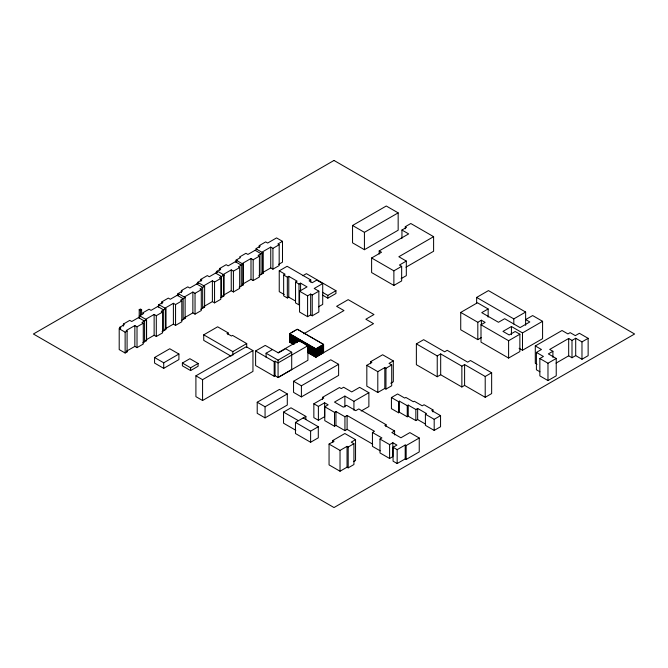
<?xml version="1.0" encoding="UTF-8"?>
<svg xmlns="http://www.w3.org/2000/svg" width="668" height="668" viewBox="0 0 668 668"><rect width="100%" height="100%" fill="white"/><g stroke="black" fill="none" stroke-linecap="round" stroke-linejoin="round"><path stroke-width="1" d="M291.699 352.228L291.699 369.579L278.072 377.504L278.072 360.152L291.699 352.228L285.654 348.738L278.422 352.913L265.238 345.414L255.61 350.967L255.61 365.546L274.181 376.268L275.057 375.767L278.072 377.504L307.915 360.269L307.856 344.346M307.931 352.637L315.822 357.196L373.504 323.646L365.855 319.229L373.971 314.544L348.178 299.656L336.622 306.328L343.978 310.57L303.806 333.766M139.203 318.143L139.211 309.701L140.414 309.008L141.616 309.701L141.616 314.762M139.211 309.701L140.414 310.395L141.616 309.701M123.371 326.143L123.371 324.064L129.784 320.364L131.755 321.508L140.656 316.365L146.584 319.788L146.584 340.613L142.743 342.834M161.923 303.89L161.923 301.811L168.328 298.112L170.307 299.247L179.208 294.112L185.136 297.536L185.119 318.369L181.295 320.582M181.395 292.651L181.395 290.563L187.8 286.864L189.779 288.008L198.68 282.873L204.633 286.28L204.608 307.121M200.918 281.378L200.918 279.299L207.322 275.6L209.301 276.736L218.194 271.6L224.131 275.024L224.131 295.849L221.05 297.627M219.78 270.49L219.78 268.411L226.185 264.703L228.155 265.847L237.056 260.712M259.276 247.686L259.276 245.599L265.689 241.899L267.659 243.043L276.56 237.908L282.489 241.332L282.489 262.157L278.648 264.369M119.914 329.282L119.914 327.195L124.357 324.631L123.371 324.064M158.458 307.021L158.458 304.942L162.9 302.379L161.923 301.811M177.93 295.782L177.93 293.695L182.381 291.131L181.395 290.563M197.452 284.51L197.452 282.43L201.895 279.867L200.918 279.299M236.063 262.215L236.063 260.136L240.505 257.572L239.528 257.005L245.933 253.306L247.911 254.441L256.813 249.306M127.095 351.869L126.219 351.36L134.844 346.383L137.015 347.636L143.269 344.028L143.269 323.195L137.015 326.811L134.844 325.558L126.219 330.535L127.095 331.044L127.095 351.869L125.133 353.005L119.205 349.581L119.205 328.756L120.908 327.771L119.914 327.195M146.367 339.728L154.133 335.244L156.304 336.497L162.558 332.889L162.558 312.065L156.304 315.672L154.133 314.419L145.507 319.404L146.384 319.905L146.384 340.738L145.507 340.229M165.622 328.614L173.396 324.13L175.559 325.383L181.813 321.767L181.813 300.942L175.559 304.55L173.396 303.297L164.762 308.282L165.639 308.791L165.639 329.616L164.762 329.107M184.234 297.043L192.868 292.058L195.039 293.31L201.285 289.703L201.285 310.528L195.039 314.135L192.868 312.883L185.103 317.367M203.757 285.77L212.382 280.785L214.553 282.038L220.807 278.431L220.807 299.256L214.553 302.871L212.382 301.61L203.757 306.595L204.633 307.105L200.767 309.334M224.348 294.713L231.245 290.722L233.416 291.974L239.67 288.367L239.67 267.542L233.416 271.15L231.245 269.897L222.619 274.882L223.496 275.391L223.496 296.216L222.619 295.707M243.236 283.808L251.001 279.324L253.172 280.577L259.418 276.961L259.418 256.136L253.172 259.752L251.001 258.499L242.367 263.476L243.244 263.985L243.244 284.81L239.144 287.182M262.983 272.402L270.749 267.918L272.92 269.171L279.174 265.563L279.174 244.739L272.92 248.346L270.749 247.093L262.123 252.078L263 252.579L263 273.404L258.9 275.775M119.205 328.756L125.133 332.18L127.095 331.044M146.584 319.788L141.975 322.452L143.269 323.195M162.032 331.695L165.873 329.483L165.873 308.658L161.264 311.313L162.558 312.065M185.136 297.536L180.527 300.199L181.813 300.942M204.633 286.28L199.999 288.952L201.285 289.703M224.131 275.024L219.513 277.688L220.807 278.431M243.244 263.985L238.376 266.799L239.67 267.542M263 252.579L258.132 255.393L259.418 256.136M282.489 241.332L277.88 243.987L279.174 244.739M352.545 225.483L386.279 206.003L398.161 212.867L398.161 230.226L364.427 249.698L352.545 242.835L352.545 225.483L364.427 232.339L398.161 212.867M284.234 294.546L279.241 291.666L279.241 270.841L287.115 266.29L310.745 279.934L310.745 282.013M295.448 301.017L288.768 297.168L287.349 297.986L283.649 295.849L283.649 275.016L285.069 274.197L279.241 270.841M283.649 275.016L287.349 277.153L288.768 276.335L297.118 281.161L295.54 282.071L295.54 302.896L299.005 304.892L299.005 284.067L295.54 282.071M154.575 357.514L169.756 348.754L178.907 354.032L178.907 359.584L163.718 368.352L154.575 363.075L154.575 357.514L163.718 362.799L178.907 354.032M302.804 275.734L306.412 273.655L335.946 290.705L335.946 293.477L327.829 298.162L322.46 295.064M231.044 356.144L203.74 340.379L203.74 334.827L217.643 326.802L228.047 332.806L228.047 334.66M299.005 284.067L300.583 283.157L307.038 286.889L299.556 291.206L299.556 312.031L307.589 316.674L310.662 314.895L312.24 315.805L318.853 311.989L318.853 291.164L314.21 288.476L322.711 283.566L322.711 304.391L318.461 306.846M310.745 279.934L309.092 280.886L312.24 282.706L316.732 280.109L322.711 283.566M405.292 228.773L405.292 226.694L410.803 223.513L433.607 236.672L433.607 251.251L405.969 267.208M401.944 238.359L401.944 230.026L406.503 227.396L405.292 226.694M228.047 332.806L226.978 333.424L231.445 336.004L232.522 335.386L246.717 343.586L246.717 347.285M182.381 363.041L189.879 358.708L198.112 363.467L198.112 366.239L190.614 370.573L182.381 365.813L182.381 363.041L190.614 367.792L198.112 363.467M379.199 254.032L379.199 250.909L408.657 233.9L401.944 230.026M401.142 278.639L406.319 275.65L406.319 261.071L399.422 265.054L401.66 266.348L401.66 280.927L393.878 285.42L371.608 272.561L371.608 257.982L381.528 252.254L379.199 250.909M299.556 291.206L307.589 295.841L310.662 294.07L312.24 294.98L318.853 291.164M322.46 292.292L327.829 295.39L335.946 290.705M203.74 334.827L232.806 351.61L246.717 343.586M433.607 236.672L398.838 256.746L406.319 261.071M195.908 375.825L246.292 346.734L252.955 350.583L252.955 371.408L202.571 400.499L195.908 396.65L195.908 375.825L202.571 379.674L252.955 350.583M371.608 257.982L393.878 270.841L401.66 266.348M289.528 342.008L293.912 344.546L289.578 341.983L289.578 333.649L297.31 329.19L323.579 344.354L323.579 352.687L315.847 357.155L307.965 352.604M290.463 333.282L289.979 334.944L290.463 334.668M291.265 332.814L291.749 332.539M292.559 332.071L293.043 331.787M293.845 331.328L294.329 331.044M295.131 330.585L295.615 330.301M296.425 329.833L296.909 329.558M290.463 335.361L289.979 337.031L290.463 336.747M290.463 337.449L289.979 339.11L290.463 338.835M266.081 357.313L266.081 353.23L272.527 349.514M290.463 339.528L289.979 341.198L290.463 340.914M277.971 352.771L299.072 340.588L308.307 345.999L308.307 344.604M255.61 350.967L274.181 361.697L275.057 361.188L278.072 362.924L307.915 345.698M289.578 333.649L315.847 348.821L323.579 344.354M323.178 344.73L322.694 346.391L323.178 346.116L322.761 344.02M323.579 346.433L315.847 350.9L306.211 345.339M323.178 346.809L322.694 348.479L323.178 348.195L322.761 346.099M323.579 348.521L315.847 352.988L307.856 348.512M323.178 348.888L322.694 350.558L323.178 350.282L322.761 348.187M323.579 350.6L315.847 355.067L307.965 350.516M323.178 350.976L322.694 352.646L323.178 352.362L322.761 350.266M257.213 402.236L279.441 389.402L287.298 393.936L287.298 405.042L265.062 417.876L257.213 413.342L257.213 402.236L265.062 406.77L287.298 393.936M293.553 381.261L330.76 359.776L338.618 364.31L338.618 375.416L301.402 396.901L293.553 392.366L293.553 381.261L301.402 385.795L338.618 364.31M476.635 303.556L476.635 297.427L488.458 290.597L525.632 312.056L525.632 325.333M370.631 363.768L370.631 361.689L382.639 354.758L393.318 360.92L393.318 381.745L390.738 383.232M295.799 430.284L283.541 423.203L283.541 412.098L290.981 407.806L305.869 416.398L305.869 419.429M393.318 360.92L389.026 363.4L391.707 364.945L391.707 385.77L385.962 389.085L384.818 388.425L377.796 392.475L366.824 386.137L366.824 365.312L371.867 362.398L370.631 361.689M481.377 337.582L477.812 339.636L460.728 329.775L460.728 312.424L477.436 302.771L488.141 308.95L488.141 317.116M322.535 399.314L322.535 397.326L339.486 387.54L341.29 388.584L343.619 387.248L351.719 391.924L359.635 387.348L368.878 392.684L368.878 406.57L361.196 411.004M416.373 343.878L423.646 339.678L444.637 351.794L447.184 350.324L467.667 362.148L470.472 360.528L491.648 372.752L491.648 393.577L485.21 397.301L464.602 385.403L461.864 386.989L440.68 374.756L437.239 376.744L416.373 364.703L416.373 343.878L437.239 355.919L440.68 353.931L461.864 366.164L464.602 364.578L485.21 376.476L491.648 372.752M372.711 444.153L347.101 429.374L344.938 430.618L335.937 425.424L334.501 426.251L324.773 420.64L324.773 406.754L328.138 404.816L324.631 402.787L324.631 416.673L318.385 420.272L313.851 417.659L313.851 403.773L323.78 398.044L322.535 397.326M366.824 365.312L377.796 371.65L384.818 367.592L385.962 368.26L391.707 364.945M313.851 403.773L318.385 406.394L324.631 402.787M488.141 308.95L481.753 312.641L498.47 322.285L504.666 318.711L520.055 327.596L529.816 321.959L525.691 319.571L532.638 315.563L542.583 321.308L542.583 338.668L522.501 350.266L519.086 348.295M303.138 417.968L318.294 426.718L318.294 437.824L310.612 442.258L295.456 433.515L295.456 422.401L305.869 416.398M368.878 392.684L353.931 401.318L344.88 396.091L334.493 402.086L343.319 407.179L346.525 405.326L355.768 410.661L358.783 408.925L386.004 424.639L386.004 426.627M460.728 312.424L477.812 322.285L481.377 320.222L485.135 322.394L481.002 324.782L481.002 342.133L508.607 358.065L519.871 351.56L519.871 334.209L515.178 331.495L509.166 334.969L502.971 331.386L511.421 326.51L522.501 332.906L542.583 321.308M324.773 406.754L334.501 412.365L335.937 411.538L344.938 416.732L347.101 415.488L374.481 431.294L372.435 432.472L372.435 446.358L380.192 450.833M295.456 422.401L310.612 431.152L318.294 426.718M476.635 297.427L513.801 318.886L525.632 312.056M425.641 424.172L417.65 419.562L415.847 420.598L408.24 416.206L407.238 416.782L399.397 412.265L398.537 412.766L391.423 408.657L391.423 397.543L397.619 393.97L404.733 398.078L405.86 397.427L413.35 401.752L414.269 401.217L422.226 405.81L424.063 404.75L432.947 409.876L432.947 411.897M391.423 397.543L398.537 401.652L399.397 401.159L407.238 405.676L408.24 405.1L415.847 409.492L417.65 408.449L426.526 413.584L425.399 414.235L425.399 425.341L434.192 430.417L440.554 426.743L440.554 415.638L431.762 410.561L432.947 409.876M332.856 442.533L332.856 440.446L344.863 433.515L355.543 439.686L355.543 460.511L353.831 461.496M355.543 439.686L351.251 442.158L353.931 443.702L353.931 464.536L348.195 467.85L347.043 467.183L340.029 471.232L329.057 464.903L329.057 444.078L334.092 441.164L332.856 440.446M481.002 324.782L508.607 340.713L519.871 334.209M329.057 444.078L340.029 450.407L347.043 446.358L348.195 447.017L353.931 443.702M386.004 424.639L384.81 425.332L394.596 430.977L394.596 434.943M537.055 364.31L535.293 363.3L535.293 345.94L562.022 330.51L567.934 333.925L570.155 332.647L575.323 335.628L579.39 333.282L588.141 338.334L588.141 355.685L581.978 359.242L575.699 355.618L572 357.747L568.677 355.827L556.026 363.133M379.992 439.051L389.594 444.596L392.834 442.725L392.834 456.603L389.594 458.473L379.992 452.937L379.992 439.051L381.912 437.941L372.435 432.472M394.596 430.977L391.857 432.563L400.909 437.782L409.876 432.605L419.245 438.008L419.245 451.894L406.161 459.45L405.2 458.891L397.159 463.534L393.076 461.179L393.076 447.293L396.917 445.08L392.834 442.725M539.911 371.792L536.404 369.771L536.404 352.412L541.456 349.498L535.293 345.94M588.141 338.334L581.978 341.891L575.699 338.259L572 340.396L568.677 338.476L549.706 349.431L552.912 351.276L552.912 357.405M425.399 414.235L434.192 419.304L440.554 415.638M552.912 351.276L548.353 353.906L556.235 358.457L556.235 375.817L547.977 380.576L539.853 375.884L539.853 358.532L543.426 356.47L536.404 352.412M393.076 447.293L397.159 449.656L405.2 445.013L406.161 445.564L419.245 438.008M539.853 358.532L547.977 363.225L556.235 358.457M259.276 245.599L260.261 246.166L255.819 248.73L262.741 252.729L262.741 273.554M255.101 250.291L261.038 253.715L261.038 274.54M262.123 272.903L263 273.404M236.063 260.136L242.985 264.136L242.985 284.96M235.353 261.697L241.282 265.121L241.282 285.946M219.78 268.411L220.757 268.97L216.315 271.542L217.309 272.11M242.367 284.301L243.244 284.81M215.605 273.095L221.534 276.519L221.534 297.344M297.686 329.541L298.128 329.8M298.88 330.234L299.322 330.493M300.074 330.919L300.516 331.178M301.268 331.612L301.711 331.871M302.462 332.297L302.905 332.555M303.656 332.99L304.099 333.248M304.85 333.674L305.293 333.933M306.044 334.367L306.487 334.626M307.238 335.06L307.681 335.319M308.432 335.745L308.875 336.004M309.626 336.438L310.069 336.697M310.82 337.123L311.263 337.382M312.014 337.816L312.457 338.075M313.209 338.501L313.651 338.76M314.403 339.194L314.845 339.453M315.597 339.887L316.039 340.137M316.791 340.571L317.233 340.83M317.985 341.264L318.427 341.523M319.179 341.949L319.621 342.208M320.373 342.642L320.815 342.901M321.567 343.327L322.009 343.586M322.761 345.406L323.203 345.665M322.761 347.494L323.203 347.752M322.761 349.573L323.203 349.832M322.761 351.652L323.203 351.911M197.452 282.43L198.446 283.007M289.578 335.737L300.082 341.799M307.856 347.819L308.307 348.078L308.307 346.692M196.743 283.983L202.671 287.407L202.671 308.24M289.578 337.816L297.452 342.367M307.856 349.898L308.307 350.157L308.307 348.771M289.578 339.903L294.83 342.934M307.856 350.6L308.307 352.245L307.856 351.986M177.93 293.695L178.924 294.271M177.22 295.256L183.149 298.679L183.149 319.504M266.081 353.23L278.072 360.152M184.234 317.868L185.119 318.369M165.873 308.658L159.944 305.234L151.043 310.369L149.073 309.226L142.66 312.925L143.645 313.492L139.203 316.056L140.196 316.632M158.458 304.942L159.452 305.518M157.748 306.503L163.677 309.927L163.677 330.752M138.493 317.617L144.422 321.041L144.422 341.866M283.541 412.098L298.429 420.69M581.978 341.891L581.978 359.242M575.699 338.259L575.699 355.618M572 340.396L572 357.747M568.677 338.476L568.677 355.827M547.977 363.225L547.977 380.576M522.501 332.906L522.501 350.266M513.801 318.886L513.801 323.997M511.421 326.51L511.421 334.676M508.607 340.713L508.607 358.065M485.21 376.476L485.21 397.301M481.377 320.222L481.377 325.333M477.812 322.285L477.812 339.636M464.602 364.578L464.602 385.403M461.864 366.164L461.864 386.989M440.68 353.931L440.68 374.756M437.239 355.919L437.239 376.744M434.192 419.304L434.192 430.417M417.65 408.449L417.65 419.562M415.847 409.492L415.847 420.598M408.24 405.1L408.24 416.206M407.238 405.676L407.238 416.782M406.161 445.564L406.161 459.45M405.2 445.013L405.2 458.891M399.397 401.159L399.397 412.265M398.537 401.652L398.537 412.766M397.159 449.656L397.159 463.534M393.878 270.841L393.878 285.42M389.594 444.596L389.594 458.473M385.962 368.26L385.962 389.085M384.818 367.592L384.818 388.425M377.796 371.65L377.796 392.475M364.427 232.339L364.427 249.698M353.931 401.318L353.931 410.244M348.195 447.017L348.195 467.85M347.101 415.488L347.101 429.374M347.043 446.358L347.043 467.183M344.88 396.091L344.88 407.004M344.938 416.732L344.938 430.618M340.029 450.407L340.029 471.232M335.937 411.538L335.937 425.424M334.501 412.365L334.501 426.251M327.829 295.39L327.829 298.162M318.385 406.394L318.385 420.272M315.847 348.821L315.847 357.155M315.471 348.746L315.471 350.132L315.029 348.487M315.471 350.825L315.471 352.211L315.029 350.566M315.471 352.913L315.471 354.299L315.029 352.654M314.277 348.053L314.277 349.439L313.835 347.794M314.277 350.141L314.277 351.527L313.835 349.882M314.277 352.22L314.277 353.606L313.835 351.961M313.083 347.368L313.083 348.754L312.641 347.109M313.083 349.447L313.083 350.834L312.641 349.189M313.083 351.527L313.083 352.921L312.641 351.268M312.24 294.98L312.24 315.805M311.889 346.675L311.889 348.061L311.447 346.416M311.889 348.754L311.889 350.149L311.447 348.496M311.889 350.842L311.889 352.228L311.447 350.583M310.662 294.07L310.662 314.895M310.695 345.982L310.695 347.377L310.253 345.723M310.695 348.07L310.695 349.456L310.253 347.811M310.695 350.149L310.695 351.543L310.253 349.89M310.612 431.152L310.612 442.258M309.501 345.298L309.501 346.684L309.059 345.039M309.501 347.377L309.501 348.771L309.059 347.118M309.501 349.464L309.501 350.85L309.059 349.205M307.589 295.841L307.589 316.674M307.113 343.92L307.113 345.306M306.662 343.661L306.662 345.047M305.919 343.227L305.919 344.613M305.468 342.968L305.468 344.354M304.725 342.542L304.725 343.928M304.274 342.283L304.274 343.669M303.531 341.849L303.531 343.235M303.08 341.59L303.08 342.976M302.337 341.156L302.337 342.55M301.886 340.897L301.886 342.292M301.402 385.795L301.402 396.901M301.143 340.471L301.143 341.857M300.692 340.212L300.692 341.599M300.583 283.157L300.583 290.446M299.949 339.778L299.949 341.173M299.498 339.519L299.498 340.914M298.755 339.094L298.755 340.48L298.304 338.835M297.561 338.4L297.561 339.787L297.11 338.142M297.561 340.488L297.561 341.874L297.11 340.229M296.367 337.716L296.367 339.102L295.916 337.457M296.367 339.795L296.367 341.181L295.916 339.536M295.916 341.615L295.916 343.01M295.173 337.023L295.173 338.409L294.722 336.764M295.173 339.102L295.173 340.496L294.722 338.843M295.173 341.189L295.173 342.575L294.722 340.93M293.978 336.33L293.978 337.724L293.528 336.071M293.978 338.417L293.978 339.803L293.528 338.158M293.978 340.496L293.978 341.891L293.528 340.237M292.784 335.645L292.784 337.031L292.334 335.386M292.784 337.724L292.784 339.119L292.334 337.465M292.784 339.812L292.784 341.198L292.334 339.553M291.59 334.952L291.59 336.346L291.139 334.693M291.59 337.039L291.59 338.425L291.139 336.781M291.59 339.119L291.59 340.505L291.139 338.86M290.396 334.267L290.396 335.653L289.945 334.008M290.396 336.346L290.396 337.732L289.945 336.087M290.396 338.434L290.396 339.82L289.945 338.175M288.768 276.335L288.768 297.168M287.349 277.153L287.349 297.986M275.057 361.188L275.057 375.767M274.181 361.697L274.181 376.268M272.92 248.346L272.92 269.171M270.749 247.093L270.749 267.918M265.062 406.77L265.062 417.876M253.172 259.752L253.172 280.577M251.001 258.499L251.001 279.324M233.416 271.15L233.416 291.974M232.806 351.61L232.806 355.318M231.245 269.897L231.245 290.722M214.553 282.038L214.553 302.871M212.382 280.785L212.382 301.61M202.571 379.674L202.571 400.499M195.039 293.31L195.039 314.135M192.868 292.058L192.868 312.883M190.614 367.792L190.614 370.573M175.559 304.55L175.559 325.383M173.396 303.297L173.396 324.13M163.718 362.799L163.718 368.352M156.304 315.672L156.304 336.497M154.133 314.419L154.133 335.244M140.414 310.395L140.414 315.455M137.015 326.811L137.015 347.636M134.844 325.558L134.844 346.383M125.133 332.18L125.133 353.005M334 160.454L33.4 334L334 507.546L634.6 334L334 160.454M316.732 348.445L316.248 350.115L316.732 348.445M318.018 347.702L317.542 349.372L318.018 347.702M319.312 346.959L318.828 348.629L319.312 346.959M320.598 346.216L320.114 347.886L320.598 346.216M321.892 345.473L321.408 347.135L321.892 345.473M316.732 350.533L316.248 352.195L316.732 350.533M318.018 349.781L317.542 351.451L318.018 349.781M319.312 349.038L318.828 350.708L319.312 349.038M320.598 348.295L320.114 349.965L320.598 348.295M321.892 347.552L321.408 349.222L321.892 347.552M316.732 352.612L316.248 354.282L316.732 352.612M318.018 351.869L317.542 353.539L318.018 351.869M319.312 351.126L318.828 352.787L319.312 351.126M320.598 350.383L320.114 352.044L320.598 350.383M321.892 349.64L321.408 351.301L321.892 349.64M316.732 354.691L316.248 356.361L316.732 354.691M318.018 353.948L317.542 355.618L318.018 353.948M319.312 353.205L318.828 354.875L319.312 353.205M320.598 352.462L320.114 354.132L320.598 352.462M321.892 351.719L321.408 353.389L321.892 351.719M290.396 340.513L289.945 340.254L290.396 341.899L290.396 340.513M291.59 341.206L291.139 340.947L291.59 342.592L291.59 341.206M292.784 341.891L292.334 341.632L292.784 343.277L292.784 341.891M293.978 342.584L293.528 342.325L293.978 343.97L293.978 342.584M309.501 351.543L309.059 351.284L309.501 352.929L309.501 351.543M310.695 352.236L310.253 351.978L310.695 353.623L310.695 352.236M311.889 352.921L311.447 352.662L311.889 354.307L311.889 352.921M313.083 353.614L312.641 353.355L313.083 355L313.083 353.614M314.277 354.299L313.835 354.04L314.277 355.693L314.277 354.299M315.471 354.992L315.029 354.733L315.471 356.378L315.471 354.992"/></g></svg>
